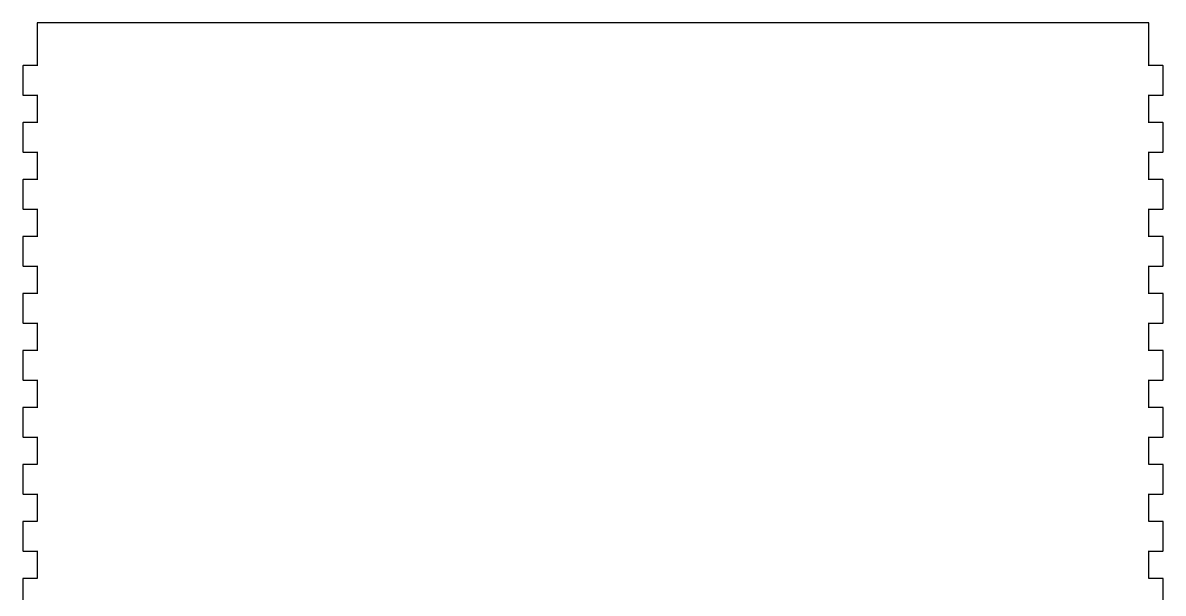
# Model space of a CAD drawing. Extents: x -201 to 201, y -296 to 307.
# Drawn here: x 0.6 to 200.8, y -195.7 to -95.6 of the extents above; entities that cross this region are included whole.
import ezdxf

# ---------------------------------------------------------------- set-up
doc = ezdxf.new("R2010")
doc.units = 0
doc.header["$MEASUREMENT"] = 0
doc.layers.add('MODELSKETCH_VISIBLE', color=7, linetype='CONTINUOUS')

msp = doc.modelspace()

# ---------------------------------------------------------------- linework, layer by layer
at = {"layer": 'MODELSKETCH_VISIBLE'}
for p, q in [((3.1543, -95.6537), (3.1253, -95.7077)), ((3.1253, -95.7077), (3.1253, -95.7257)), ((3.1253, -95.7257), (3.1253, -103.1257)), ((3.2083, -95.6247), (3.1543, -95.6537)), ((3.2263, -95.6247), (3.2083, -95.6247)), ((198.2243, -95.6247), (3.2263, -95.6247)), ((198.2423, -95.6247), (198.2243, -95.6247)), ((198.2953, -95.6537), (198.2423, -95.6247)), ((198.3273, -95.7077), (198.2953, -95.6537)), ((198.3273, -95.7257), (198.3273, -95.7077)), ((198.3273, -103.1257), (198.3273, -95.7257)), ((0.6543, -103.1547), (0.6253, -103.2067)), ((0.6253, -103.2067), (0.6253, -103.2247)), ((0.6253, -103.2247), (0.6253, -108.2257)), ((0.7073, -103.1257), (0.6543, -103.1547)), ((0.7253, -103.1257), (0.7073, -103.1257)), ((3.1253, -103.1257), (0.7253, -103.1257)), ((3.1353, -103.1257), (3.1253, -103.1257)), ((3.1253, -103.1257), (3.1253, -103.1357)), ((3.1253, -103.1357), (3.1393, -103.1667)), ((3.1663, -103.1397), (3.1353, -103.1257)), ((3.1393, -103.1667), (3.1623, -103.1627)), ((3.1623, -103.1627), (3.1663, -103.1397)), ((198.3163, -103.1257), (198.2843, -103.1397)), ((198.2843, -103.1397), (198.2883, -103.1627)), ((198.2883, -103.1627), (198.3093, -103.1667)), ((198.3093, -103.1667), (198.3273, -103.1357)), ((198.3273, -103.1257), (198.3163, -103.1257)), ((198.3273, -103.1357), (198.3273, -103.1257)), ((200.7263, -103.1257), (198.3273, -103.1257)), ((200.7403, -103.1257), (200.7263, -103.1257)), ((200.7963, -103.1547), (200.7403, -103.1257)), ((200.8243, -103.2067), (200.7963, -103.1547)), ((200.8243, -103.2247), (200.8243, -103.2067)), ((200.8243, -108.2257), (200.8243, -103.2247)), ((0.6253, -108.2257), (0.6253, -108.2427)), ((0.6253, -108.2427), (0.6543, -108.2957)), ((0.6543, -108.2957), (0.7073, -108.3247)), ((0.7073, -108.3247), (0.7253, -108.3247)), ((0.7253, -108.3247), (3.1253, -108.3247)), ((3.1393, -108.2827), (3.1253, -108.3137)), ((3.1253, -108.3137), (3.1253, -108.3247)), ((3.1253, -108.3247), (3.1253, -113.1267)), ((3.1253, -108.3247), (3.1353, -108.3247)), ((3.1353, -108.3247), (3.1663, -108.3097)), ((3.1623, -108.2877), (3.1393, -108.2827)), ((3.1663, -108.3097), (3.1623, -108.2877)), ((198.2883, -108.2877), (198.2843, -108.3097)), ((198.2843, -108.3097), (198.3163, -108.3247)), ((198.3093, -108.2827), (198.2883, -108.2877)), ((198.3273, -108.3137), (198.3093, -108.2827)), ((198.3163, -108.3247), (198.3273, -108.3247)), ((198.3273, -108.3247), (198.3273, -108.3137)), ((198.3273, -108.3247), (200.7263, -108.3247)), ((198.3273, -113.1267), (198.3273, -108.3247)), ((200.7263, -108.3247), (200.7403, -108.3247)), ((200.7403, -108.3247), (200.7963, -108.2957)), ((200.7963, -108.2957), (200.8243, -108.2427)), ((200.8243, -108.2427), (200.8243, -108.2257)), ((0.6543, -113.1557), (0.6253, -113.2077)), ((0.6253, -113.2077), (0.6253, -113.2257)), ((0.6253, -113.2257), (0.6253, -118.2267)), ((0.7073, -113.1267), (0.6543, -113.1557)), ((0.7253, -113.1267), (0.7073, -113.1267)), ((3.1253, -113.1267), (0.7253, -113.1267)), ((3.1353, -113.1267), (3.1253, -113.1267)), ((3.1253, -113.1267), (3.1253, -113.1357)), ((3.1253, -113.1357), (3.1393, -113.1677)), ((3.1663, -113.1397), (3.1353, -113.1267)), ((3.1393, -113.1677), (3.1623, -113.1637)), ((3.1623, -113.1637), (3.1663, -113.1397)), ((198.3163, -113.1267), (198.2843, -113.1397)), ((198.2843, -113.1397), (198.2883, -113.1637)), ((198.2883, -113.1637), (198.3093, -113.1677)), ((198.3093, -113.1677), (198.3273, -113.1357)), ((198.3273, -113.1267), (198.3163, -113.1267)), ((198.3273, -113.1357), (198.3273, -113.1267)), ((200.7263, -113.1267), (198.3273, -113.1267)), ((200.7403, -113.1267), (200.7263, -113.1267)), ((200.7963, -113.1557), (200.7403, -113.1267)), ((200.8243, -113.2077), (200.7963, -113.1557)), ((200.8243, -113.2257), (200.8243, -113.2077)), ((200.8243, -118.2267), (200.8243, -113.2257)), ((0.6253, -118.2267), (0.6253, -118.2427)), ((0.6253, -118.2427), (0.6543, -118.2967)), ((0.6543, -118.2967), (0.7073, -118.3257)), ((0.7073, -118.3257), (0.7253, -118.3257)), ((0.7253, -118.3257), (3.1253, -118.3257)), ((3.1393, -118.2827), (3.1253, -118.3147)), ((3.1253, -118.3147), (3.1253, -118.3257)), ((3.1253, -118.3257), (3.1253, -123.1247)), ((3.1253, -118.3257), (3.1353, -118.3257)), ((3.1353, -118.3257), (3.1663, -118.3107)), ((3.1623, -118.2887), (3.1393, -118.2827)), ((3.1663, -118.3107), (3.1623, -118.2887)), ((198.2883, -118.2887), (198.2843, -118.3107)), ((198.2843, -118.3107), (198.3163, -118.3257)), ((198.3093, -118.2827), (198.2883, -118.2887)), ((198.3273, -118.3147), (198.3093, -118.2827)), ((198.3163, -118.3257), (198.3273, -118.3257)), ((198.3273, -118.3257), (198.3273, -118.3147)), ((198.3273, -123.1247), (198.3273, -118.3257)), ((198.3273, -118.3257), (200.7263, -118.3257)), ((200.7263, -118.3257), (200.7403, -118.3257)), ((200.7403, -118.3257), (200.7963, -118.2967)), ((200.7963, -118.2967), (200.8243, -118.2427)), ((200.8243, -118.2427), (200.8243, -118.2267)), ((0.6543, -123.1537), (0.6253, -123.2077)), ((0.6253, -123.2077), (0.6253, -123.2257)), ((0.6253, -123.2257), (0.6253, -128.2257)), ((0.7073, -123.1247), (0.6543, -123.1537)), ((0.7253, -123.1247), (0.7073, -123.1247)), ((3.1253, -123.1247), (0.7253, -123.1247)), ((3.1353, -123.1247), (3.1253, -123.1247)), ((3.1253, -123.1247), (3.1253, -123.1347)), ((3.1253, -123.1347), (3.1393, -123.1667)), ((3.1663, -123.1387), (3.1353, -123.1247)), ((3.1393, -123.1667), (3.1623, -123.1627)), ((3.1623, -123.1627), (3.1663, -123.1387)), ((198.3163, -123.1247), (198.2843, -123.1387)), ((198.2843, -123.1387), (198.2883, -123.1627)), ((198.2883, -123.1627), (198.3093, -123.1667)), ((198.3093, -123.1667), (198.3273, -123.1347)), ((198.3273, -123.1247), (198.3163, -123.1247)), ((200.7263, -123.1247), (198.3273, -123.1247)), ((198.3273, -123.1347), (198.3273, -123.1247)), ((200.7403, -123.1247), (200.7263, -123.1247)), ((200.7963, -123.1537), (200.7403, -123.1247)), ((200.8243, -123.2077), (200.7963, -123.1537)), ((200.8243, -123.2257), (200.8243, -123.2077)), ((200.8243, -128.2257), (200.8243, -123.2257)), ((0.6253, -128.2257), (0.6253, -128.2417)), ((0.6253, -128.2417), (0.6543, -128.2957)), ((0.6543, -128.2957), (0.7073, -128.3257)), ((0.7073, -128.3257), (0.7253, -128.3257)), ((0.7253, -128.3257), (3.1253, -128.3257)), ((3.1393, -128.2827), (3.1253, -128.3147)), ((3.1253, -128.3147), (3.1253, -128.3257)), ((3.1253, -128.3257), (3.1253, -133.1257)), ((3.1253, -128.3257), (3.1353, -128.3257)), ((3.1353, -128.3257), (3.1663, -128.3107)), ((3.1623, -128.2877), (3.1393, -128.2827)), ((3.1663, -128.3107), (3.1623, -128.2877)), ((198.2883, -128.2877), (198.2843, -128.3107)), ((198.2843, -128.3107), (198.3163, -128.3257)), ((198.3093, -128.2827), (198.2883, -128.2877)), ((198.3273, -128.3147), (198.3093, -128.2827)), ((198.3163, -128.3257), (198.3273, -128.3257)), ((198.3273, -128.3257), (198.3273, -128.3147)), ((198.3273, -133.1257), (198.3273, -128.3257)), ((198.3273, -128.3257), (200.7263, -128.3257)), ((200.7263, -128.3257), (200.7403, -128.3257)), ((200.7403, -128.3257), (200.7963, -128.2957)), ((200.7963, -128.2957), (200.8243, -128.2417)), ((200.8243, -128.2417), (200.8243, -128.2257)), ((0.6543, -133.1547), (0.6253, -133.2067)), ((0.6253, -133.2067), (0.6253, -133.2247)), ((0.6253, -133.2247), (0.6253, -138.2257)), ((0.7073, -133.1257), (0.6543, -133.1547)), ((0.7253, -133.1257), (0.7073, -133.1257)), ((3.1253, -133.1257), (0.7253, -133.1257)), ((3.1353, -133.1257), (3.1253, -133.1257)), ((3.1253, -133.1257), (3.1253, -133.1357)), ((3.1253, -133.1357), (3.1393, -133.1667)), ((3.1663, -133.1397), (3.1353, -133.1257)), ((3.1393, -133.1667), (3.1623, -133.1627)), ((3.1623, -133.1627), (3.1663, -133.1397)), ((198.3163, -133.1257), (198.2843, -133.1397)), ((198.2843, -133.1397), (198.2883, -133.1627)), ((198.2883, -133.1627), (198.3093, -133.1667)), ((198.3093, -133.1667), (198.3273, -133.1357)), ((198.3273, -133.1257), (198.3163, -133.1257)), ((200.7263, -133.1257), (198.3273, -133.1257)), ((198.3273, -133.1357), (198.3273, -133.1257)), ((200.7403, -133.1257), (200.7263, -133.1257)), ((200.7963, -133.1547), (200.7403, -133.1257)), ((200.8243, -133.2067), (200.7963, -133.1547)), ((200.8243, -133.2247), (200.8243, -133.2067)), ((200.8243, -138.2257), (200.8243, -133.2247)), ((0.6253, -138.2257), (0.6253, -138.2427)), ((0.6253, -138.2427), (0.6543, -138.2957)), ((0.6543, -138.2957), (0.7073, -138.3247)), ((0.7073, -138.3247), (0.7253, -138.3247)), ((0.7253, -138.3247), (3.1253, -138.3247)), ((3.1393, -138.2827), (3.1253, -138.3137)), ((3.1253, -138.3137), (3.1253, -138.3247)), ((3.1253, -138.3247), (3.1253, -143.1267)), ((3.1253, -138.3247), (3.1353, -138.3247)), ((3.1353, -138.3247), (3.1663, -138.3097)), ((3.1623, -138.2877), (3.1393, -138.2827)), ((3.1663, -138.3097), (3.1623, -138.2877)), ((198.2883, -138.2877), (198.2843, -138.3097)), ((198.2843, -138.3097), (198.3163, -138.3247)), ((198.3093, -138.2827), (198.2883, -138.2877)), ((198.3273, -138.3137), (198.3093, -138.2827)), ((198.3163, -138.3247), (198.3273, -138.3247)), ((198.3273, -138.3247), (198.3273, -138.3137)), ((198.3273, -143.1267), (198.3273, -138.3247)), ((198.3273, -138.3247), (200.7263, -138.3247)), ((200.7263, -138.3247), (200.7403, -138.3247)), ((200.7403, -138.3247), (200.7963, -138.2957)), ((200.7963, -138.2957), (200.8243, -138.2427)), ((200.8243, -138.2427), (200.8243, -138.2257)), ((0.6543, -143.1547), (0.6253, -143.2077)), ((0.6253, -143.2077), (0.6253, -143.2257)), ((0.6253, -143.2257), (0.6253, -148.2267)), ((0.7073, -143.1267), (0.6543, -143.1547)), ((0.7253, -143.1267), (0.7073, -143.1267)), ((3.1253, -143.1267), (0.7253, -143.1267)), ((3.1353, -143.1267), (3.1253, -143.1267)), ((3.1253, -143.1267), (3.1253, -143.1357)), ((3.1253, -143.1357), (3.1393, -143.1677)), ((3.1663, -143.1397), (3.1353, -143.1267)), ((3.1393, -143.1677), (3.1623, -143.1637)), ((3.1623, -143.1637), (3.1663, -143.1397)), ((198.3163, -143.1267), (198.2843, -143.1397)), ((198.2843, -143.1397), (198.2883, -143.1637)), ((198.2883, -143.1637), (198.3093, -143.1677)), ((198.3093, -143.1677), (198.3273, -143.1357)), ((198.3273, -143.1267), (198.3163, -143.1267)), ((200.7263, -143.1267), (198.3273, -143.1267)), ((198.3273, -143.1357), (198.3273, -143.1267)), ((200.7403, -143.1267), (200.7263, -143.1267)), ((200.7963, -143.1547), (200.7403, -143.1267)), ((200.8243, -143.2077), (200.7963, -143.1547)), ((200.8243, -143.2257), (200.8243, -143.2077)), ((200.8243, -148.2267), (200.8243, -143.2257)), ((0.6253, -148.2267), (0.6253, -148.2427)), ((0.6253, -148.2427), (0.6543, -148.2967)), ((0.6543, -148.2967), (0.7073, -148.3257)), ((0.7073, -148.3257), (0.7253, -148.3257)), ((0.7253, -148.3257), (3.1253, -148.3257)), ((3.1393, -148.2827), (3.1253, -148.3147)), ((3.1253, -148.3147), (3.1253, -148.3257)), ((3.1253, -148.3257), (3.1253, -153.1247)), ((3.1253, -148.3257), (3.1353, -148.3257)), ((3.1353, -148.3257), (3.1663, -148.3107)), ((3.1623, -148.2877), (3.1393, -148.2827)), ((3.1663, -148.3107), (3.1623, -148.2877)), ((198.2883, -148.2877), (198.2843, -148.3107)), ((198.2843, -148.3107), (198.3163, -148.3257)), ((198.3093, -148.2827), (198.2883, -148.2877)), ((198.3273, -148.3147), (198.3093, -148.2827)), ((198.3163, -148.3257), (198.3273, -148.3257)), ((198.3273, -148.3257), (198.3273, -148.3147)), ((198.3273, -153.1247), (198.3273, -148.3257)), ((198.3273, -148.3257), (200.7263, -148.3257)), ((200.7263, -148.3257), (200.7403, -148.3257)), ((200.7403, -148.3257), (200.7963, -148.2967)), ((200.7963, -148.2967), (200.8243, -148.2427)), ((200.8243, -148.2427), (200.8243, -148.2267)), ((0.6543, -153.1537), (0.6253, -153.2077)), ((0.6253, -153.2077), (0.6253, -153.2257)), ((0.6253, -153.2257), (0.6253, -158.2247)), ((0.7073, -153.1247), (0.6543, -153.1537)), ((0.7253, -153.1247), (0.7073, -153.1247)), ((3.1253, -153.1247), (0.7253, -153.1247)), ((3.1353, -153.1247), (3.1253, -153.1247)), ((3.1253, -153.1247), (3.1253, -153.1347)), ((3.1253, -153.1347), (3.1393, -153.1667)), ((3.1663, -153.1387), (3.1353, -153.1247)), ((3.1393, -153.1667), (3.1623, -153.1627)), ((3.1623, -153.1627), (3.1663, -153.1387)), ((198.3163, -153.1247), (198.2843, -153.1387)), ((198.2843, -153.1387), (198.2883, -153.1627)), ((198.2883, -153.1627), (198.3093, -153.1667)), ((198.3093, -153.1667), (198.3273, -153.1347)), ((198.3273, -153.1247), (198.3163, -153.1247)), ((200.7263, -153.1247), (198.3273, -153.1247)), ((198.3273, -153.1347), (198.3273, -153.1247)), ((200.7403, -153.1247), (200.7263, -153.1247)), ((200.7963, -153.1537), (200.7403, -153.1247)), ((200.8243, -153.2077), (200.7963, -153.1537)), ((200.8243, -153.2257), (200.8243, -153.2077)), ((200.8243, -158.2247), (200.8243, -153.2257)), ((0.6253, -158.2247), (0.6253, -158.2417)), ((0.6253, -158.2417), (0.6543, -158.2957)), ((0.6543, -158.2957), (0.7073, -158.3257)), ((0.7073, -158.3257), (0.7253, -158.3257)), ((0.7253, -158.3257), (3.1253, -158.3257)), ((3.1393, -158.2827), (3.1253, -158.3147)), ((3.1253, -158.3147), (3.1253, -158.3257)), ((3.1253, -158.3257), (3.1253, -163.1257)), ((3.1253, -158.3257), (3.1353, -158.3257)), ((3.1353, -158.3257), (3.1663, -158.3107)), ((3.1623, -158.2877), (3.1393, -158.2827)), ((3.1663, -158.3107), (3.1623, -158.2877)), ((198.2883, -158.2877), (198.2843, -158.3107)), ((198.2843, -158.3107), (198.3163, -158.3257)), ((198.3093, -158.2827), (198.2883, -158.2877)), ((198.3273, -158.3147), (198.3093, -158.2827)), ((198.3163, -158.3257), (198.3273, -158.3257)), ((198.3273, -158.3257), (198.3273, -158.3147)), ((198.3273, -163.1257), (198.3273, -158.3257)), ((198.3273, -158.3257), (200.7263, -158.3257)), ((200.7263, -158.3257), (200.7403, -158.3257)), ((200.7403, -158.3257), (200.7963, -158.2957)), ((200.7963, -158.2957), (200.8243, -158.2417)), ((200.8243, -158.2417), (200.8243, -158.2247)), ((0.6543, -163.1547), (0.6253, -163.2077)), ((0.6253, -163.2077), (0.6253, -163.2257)), ((0.6253, -163.2257), (0.6253, -168.2257)), ((0.7073, -163.1257), (0.6543, -163.1547)), ((0.7253, -163.1257), (0.7073, -163.1257)), ((3.1253, -163.1257), (0.7253, -163.1257)), ((3.1353, -163.1257), (3.1253, -163.1257)), ((3.1253, -163.1257), (3.1253, -163.1347)), ((3.1253, -163.1347), (3.1393, -163.1667)), ((3.1663, -163.1397), (3.1353, -163.1257)), ((3.1393, -163.1667), (3.1623, -163.1627)), ((3.1623, -163.1627), (3.1663, -163.1397)), ((198.3163, -163.1257), (198.2843, -163.1397)), ((198.2843, -163.1397), (198.2883, -163.1627)), ((198.2883, -163.1627), (198.3093, -163.1667)), ((198.3093, -163.1667), (198.3273, -163.1347)), ((198.3273, -163.1257), (198.3163, -163.1257)), ((200.7263, -163.1257), (198.3273, -163.1257)), ((198.3273, -163.1347), (198.3273, -163.1257)), ((200.7403, -163.1257), (200.7263, -163.1257)), ((200.7963, -163.1547), (200.7403, -163.1257)), ((200.8243, -163.2077), (200.7963, -163.1547)), ((200.8243, -163.2257), (200.8243, -163.2077)), ((200.8243, -168.2257), (200.8243, -163.2257)), ((0.6253, -168.2257), (0.6253, -168.2427)), ((0.6253, -168.2427), (0.6543, -168.2957)), ((0.6543, -168.2957), (0.7073, -168.3267)), ((0.7073, -168.3267), (0.7253, -168.3267)), ((0.7253, -168.3267), (3.1253, -168.3267)), ((3.1393, -168.2837), (3.1253, -168.3157)), ((3.1253, -168.3157), (3.1253, -168.3267)), ((3.1253, -168.3267), (3.1253, -173.1257)), ((3.1253, -168.3267), (3.1353, -168.3267)), ((3.1353, -168.3267), (3.1663, -168.3107)), ((3.1623, -168.2877), (3.1393, -168.2837)), ((3.1663, -168.3107), (3.1623, -168.2877)), ((198.2883, -168.2877), (198.2843, -168.3107)), ((198.2843, -168.3107), (198.3163, -168.3267)), ((198.3093, -168.2837), (198.2883, -168.2877)), ((198.3273, -168.3157), (198.3093, -168.2837)), ((198.3163, -168.3267), (198.3273, -168.3267)), ((198.3273, -168.3267), (198.3273, -168.3157)), ((198.3273, -173.1257), (198.3273, -168.3267)), ((198.3273, -168.3267), (200.7263, -168.3267)), ((200.7263, -168.3267), (200.7403, -168.3267)), ((200.7403, -168.3267), (200.7963, -168.2957)), ((200.7963, -168.2957), (200.8243, -168.2427)), ((200.8243, -168.2427), (200.8243, -168.2257)), ((0.6543, -173.1547), (0.6253, -173.2077)), ((0.6253, -173.2077), (0.6253, -173.2257)), ((0.6253, -173.2257), (0.6253, -178.2267)), ((0.7073, -173.1257), (0.6543, -173.1547)), ((0.7253, -173.1257), (0.7073, -173.1257)), ((3.1253, -173.1257), (0.7253, -173.1257)), ((3.1353, -173.1257), (3.1253, -173.1257)), ((3.1253, -173.1257), (3.1253, -173.1357)), ((3.1253, -173.1357), (3.1393, -173.1677)), ((3.1663, -173.1397), (3.1353, -173.1257)), ((3.1393, -173.1677), (3.1623, -173.1627)), ((3.1623, -173.1627), (3.1663, -173.1397)), ((198.3163, -173.1257), (198.2843, -173.1397)), ((198.2843, -173.1397), (198.2883, -173.1627)), ((198.2883, -173.1627), (198.3093, -173.1677)), ((198.3093, -173.1677), (198.3273, -173.1357)), ((198.3273, -173.1257), (198.3163, -173.1257)), ((200.7263, -173.1257), (198.3273, -173.1257)), ((198.3273, -173.1357), (198.3273, -173.1257)), ((200.7403, -173.1257), (200.7263, -173.1257)), ((200.7963, -173.1547), (200.7403, -173.1257)), ((200.8243, -173.2077), (200.7963, -173.1547)), ((200.8243, -173.2257), (200.8243, -173.2077)), ((200.8243, -178.2267), (200.8243, -173.2257)), ((0.6253, -178.2267), (0.6253, -178.2427)), ((0.6253, -178.2427), (0.6543, -178.2967)), ((0.6543, -178.2967), (0.7073, -178.3257)), ((0.7073, -178.3257), (0.7253, -178.3257)), ((0.7253, -178.3257), (3.1253, -178.3257)), ((3.1393, -178.2827), (3.1253, -178.3147)), ((3.1253, -178.3147), (3.1253, -178.3257)), ((3.1253, -178.3257), (3.1253, -183.1247)), ((3.1253, -178.3257), (3.1353, -178.3257)), ((3.1353, -178.3257), (3.1663, -178.3097)), ((3.1623, -178.2887), (3.1393, -178.2827)), ((3.1663, -178.3097), (3.1623, -178.2887)), ((198.2883, -178.2887), (198.2843, -178.3097)), ((198.2843, -178.3097), (198.3163, -178.3257)), ((198.3093, -178.2827), (198.2883, -178.2887)), ((198.3273, -178.3147), (198.3093, -178.2827)), ((198.3163, -178.3257), (198.3273, -178.3257)), ((198.3273, -178.3257), (198.3273, -178.3147)), ((198.3273, -183.1247), (198.3273, -178.3257)), ((198.3273, -178.3257), (200.7263, -178.3257)), ((200.7263, -178.3257), (200.7403, -178.3257)), ((200.7403, -178.3257), (200.7963, -178.2967)), ((200.7963, -178.2967), (200.8243, -178.2427)), ((200.8243, -178.2427), (200.8243, -178.2267)), ((0.6543, -183.1537), (0.6253, -183.2077)), ((0.6253, -183.2077), (0.6253, -183.2257)), ((0.6253, -183.2257), (0.6253, -188.2247)), ((0.7073, -183.1247), (0.6543, -183.1537)), ((0.7253, -183.1247), (0.7073, -183.1247)), ((3.1253, -183.1247), (0.7253, -183.1247)), ((3.1353, -183.1247), (3.1253, -183.1247)), ((3.1253, -183.1247), (3.1253, -183.1347)), ((3.1253, -183.1347), (3.1393, -183.1667)), ((3.1663, -183.1387), (3.1353, -183.1247)), ((3.1393, -183.1667), (3.1623, -183.1627)), ((3.1623, -183.1627), (3.1663, -183.1387)), ((198.3163, -183.1247), (198.2843, -183.1387)), ((198.2843, -183.1387), (198.2883, -183.1627)), ((198.2883, -183.1627), (198.3093, -183.1667)), ((198.3093, -183.1667), (198.3273, -183.1347)), ((198.3273, -183.1247), (198.3163, -183.1247)), ((200.7263, -183.1247), (198.3273, -183.1247)), ((198.3273, -183.1347), (198.3273, -183.1247)), ((200.7403, -183.1247), (200.7263, -183.1247)), ((200.7963, -183.1537), (200.7403, -183.1247)), ((200.8243, -183.2077), (200.7963, -183.1537)), ((200.8243, -183.2257), (200.8243, -183.2077)), ((200.8243, -188.2247), (200.8243, -183.2257)), ((0.6253, -188.2247), (0.6253, -188.2417)), ((0.6253, -188.2417), (0.6543, -188.2957)), ((0.6543, -188.2957), (0.7073, -188.3257)), ((0.7073, -188.3257), (0.7253, -188.3257)), ((0.7253, -188.3257), (3.1253, -188.3257)), ((3.1393, -188.2837), (3.1253, -188.3147)), ((3.1253, -188.3147), (3.1253, -188.3257)), ((3.1253, -188.3257), (3.1253, -193.1257)), ((3.1253, -188.3257), (3.1353, -188.3257)), ((3.1353, -188.3257), (3.1663, -188.3107)), ((3.1623, -188.2867), (3.1393, -188.2837)), ((3.1663, -188.3107), (3.1623, -188.2867)), ((198.2883, -188.2867), (198.2843, -188.3107)), ((198.2843, -188.3107), (198.3163, -188.3257)), ((198.3093, -188.2837), (198.2883, -188.2867)), ((198.3273, -188.3147), (198.3093, -188.2837)), ((198.3163, -188.3257), (198.3273, -188.3257)), ((198.3273, -188.3257), (198.3273, -188.3147)), ((198.3273, -193.1257), (198.3273, -188.3257)), ((198.3273, -188.3257), (200.7263, -188.3257)), ((200.7263, -188.3257), (200.7403, -188.3257)), ((200.7403, -188.3257), (200.7963, -188.2957)), ((200.7963, -188.2957), (200.8243, -188.2417)), ((200.8243, -188.2417), (200.8243, -188.2247)), ((0.6543, -193.1547), (0.6253, -193.2077)), ((0.6253, -193.2077), (0.6253, -193.2257)), ((0.6253, -193.2257), (0.6253, -198.2257)), ((0.7073, -193.1257), (0.6543, -193.1547)), ((0.7253, -193.1257), (0.7073, -193.1257)), ((3.1253, -193.1257), (0.7253, -193.1257)), ((3.1353, -193.1257), (3.1253, -193.1257)), ((3.1253, -193.1257), (3.1253, -193.1347)), ((3.1253, -193.1347), (3.1393, -193.1667)), ((3.1663, -193.1387), (3.1353, -193.1257)), ((3.1393, -193.1667), (3.1623, -193.1627)), ((3.1623, -193.1627), (3.1663, -193.1387)), ((198.3163, -193.1257), (198.2843, -193.1387)), ((198.2843, -193.1387), (198.2883, -193.1627)), ((198.2883, -193.1627), (198.3093, -193.1667)), ((198.3093, -193.1667), (198.3273, -193.1347)), ((198.3273, -193.1257), (198.3163, -193.1257)), ((200.7263, -193.1257), (198.3273, -193.1257)), ((198.3273, -193.1347), (198.3273, -193.1257)), ((200.7403, -193.1257), (200.7263, -193.1257)), ((200.7963, -193.1547), (200.7403, -193.1257)), ((200.8243, -193.2077), (200.7963, -193.1547)), ((200.8243, -193.2257), (200.8243, -193.2077)), ((200.8243, -198.2257), (200.8243, -193.2257))]:
    msp.add_line(p, q, dxfattribs=at)

doc.saveas('drawing.dxf')
